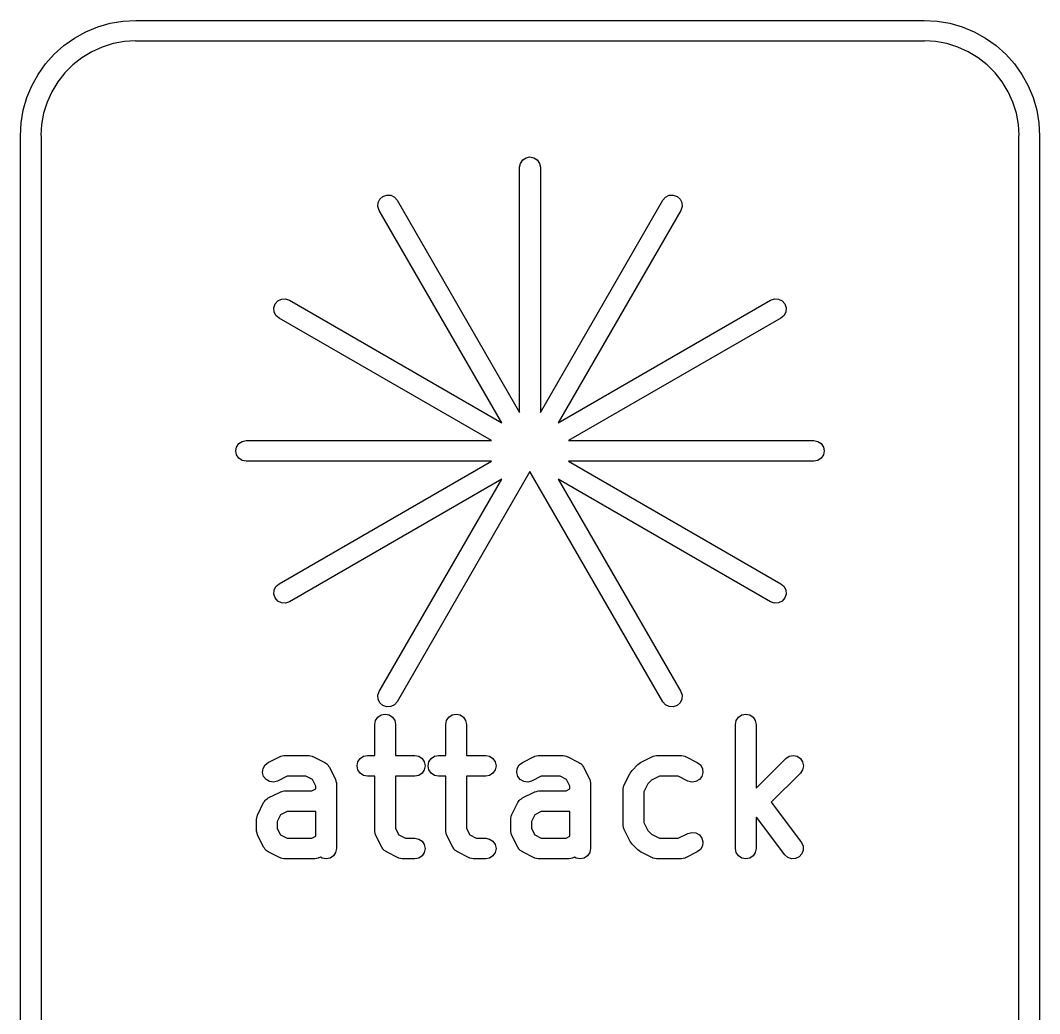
# Model space of a CAD drawing. Extents: x 78 to 213, y -137 to -49.
# Drawn here: x 106.43 to 131.06, y -87.26 to -63.25 of the extents above; entities that cross this region are included whole.
import ezdxf

# ---------------------------------------------------------------- set-up
doc = ezdxf.new("R2010")
doc.units = 0
doc.layers.add('BLACK', color=7, linetype='CONTINUOUS')

msp = doc.modelspace()

# ---------------------------------------------------------------- linework, layer by layer
at = {"layer": 'BLACK', "linetype": 'CONTINUOUS'}
for p, q in [((108.599, -63.32), (108.908, -63.2675)), ((108.908, -63.2675), (109.22, -63.25)), ((109.22, -63.25), (128.27, -63.25)), ((128.27, -63.25), (128.582, -63.2675)), ((128.582, -63.2675), (128.891, -63.32)), ((107.736, -63.6776), (108.009, -63.5263)), ((108.009, -63.5263), (108.299, -63.4066)), ((108.299, -63.4066), (108.599, -63.32)), ((128.891, -63.32), (129.191, -63.4066)), ((129.191, -63.4066), (129.481, -63.5263)), ((129.481, -63.5263), (129.754, -63.6776)), ((107.48, -63.8587), (107.736, -63.6776)), ((108.943, -63.7625), (108.671, -63.8125)), ((109.204, -63.7468), (108.943, -63.7625)), ((109.22, -63.75), (109.204, -63.7468)), ((128.27, -63.75), (109.22, -63.75)), ((128.286, -63.7468), (128.27, -63.75)), ((128.547, -63.7625), (128.286, -63.7468)), ((128.819, -63.8125), (128.547, -63.7625)), ((129.754, -63.6776), (130.01, -63.8587)), ((107.247, -64.0672), (107.48, -63.8587)), ((108.154, -64.0086), (107.917, -64.1519)), ((108.406, -63.8949), (108.154, -64.0086)), ((108.671, -63.8125), (108.406, -63.8949)), ((129.084, -63.8949), (128.819, -63.8125)), ((129.336, -64.0086), (129.084, -63.8949)), ((129.573, -64.1519), (129.336, -64.0086)), ((130.01, -63.8587), (130.243, -64.0672)), ((107.039, -64.3005), (107.247, -64.0672)), ((107.917, -64.1519), (107.699, -64.3228)), ((129.791, -64.3228), (129.573, -64.1519)), ((130.243, -64.0672), (130.451, -64.3005)), ((106.858, -64.5556), (107.039, -64.3005)), ((107.503, -64.5187), (107.332, -64.7368)), ((107.699, -64.3228), (107.503, -64.5187)), ((129.987, -64.5187), (129.791, -64.3228)), ((130.158, -64.7368), (129.987, -64.5187)), ((130.451, -64.3005), (130.632, -64.5556)), ((106.706, -64.8295), (106.858, -64.5556)), ((107.332, -64.7368), (107.189, -64.9738)), ((130.301, -64.9738), (130.158, -64.7368)), ((130.632, -64.5556), (130.784, -64.8295)), ((106.587, -65.1185), (106.706, -64.8295)), ((107.189, -64.9738), (107.075, -65.2265)), ((130.415, -65.2265), (130.301, -64.9738)), ((130.784, -64.8295), (130.903, -65.1185)), ((106.5, -65.4192), (106.587, -65.1185)), ((107.075, -65.2265), (106.992, -65.491)), ((130.498, -65.491), (130.415, -65.2265)), ((130.903, -65.1185), (130.99, -65.4192)), ((106.448, -65.7276), (106.5, -65.4192)), ((106.992, -65.491), (106.943, -65.7635)), ((130.547, -65.7635), (130.498, -65.491)), ((130.99, -65.4192), (131.042, -65.7276)), ((106.43, -66.04), (106.448, -65.7276)), ((131.042, -65.7276), (131.06, -66.04)), ((106.943, -65.7635), (106.927, -66.0239)), ((130.563, -66.0239), (130.547, -65.7635)), ((106.43, -127), (106.43, -66.04)), ((106.927, -66.0239), (106.93, -66.04)), ((106.93, -66.04), (106.93, -127)), ((130.56, -66.04), (130.563, -66.0239)), ((130.56, -127), (130.56, -66.04)), ((131.06, -66.04), (131.06, -127)), ((118.495, -66.802), (118.514, -66.7063)), ((118.514, -66.7063), (118.568, -66.6252)), ((118.568, -66.6252), (118.649, -66.571)), ((118.649, -66.571), (118.745, -66.552)), ((118.745, -66.552), (118.841, -66.571)), ((118.841, -66.571), (118.922, -66.6252)), ((118.922, -66.6252), (118.976, -66.7063)), ((118.976, -66.7063), (118.995, -66.802)), ((118.495, -72.727), (118.495, -66.802)), ((118.995, -66.802), (118.995, -72.727)), ((115.191, -67.5043), (115.283, -67.4729)), ((115.283, -67.4729), (115.381, -67.4793)), ((115.381, -67.4793), (115.468, -67.5225)), ((122.022, -67.5225), (122.109, -67.4793)), ((122.109, -67.4793), (122.207, -67.4729)), ((122.207, -67.4729), (122.299, -67.5043)), ((115.068, -67.7534), (115.075, -67.6561)), ((115.075, -67.6561), (115.118, -67.5686)), ((115.118, -67.5686), (115.191, -67.5043)), ((115.468, -67.5225), (115.533, -67.5958)), ((115.533, -67.5958), (118.495, -72.727)), ((118.995, -72.727), (121.957, -67.5958)), ((121.957, -67.5958), (122.022, -67.5225)), ((122.299, -67.5043), (122.372, -67.5686)), ((122.372, -67.5686), (122.415, -67.6561)), ((122.415, -67.6561), (122.422, -67.7534)), ((115.099, -67.8458), (115.068, -67.7534)), ((118.062, -72.977), (115.099, -67.8458)), ((122.391, -67.8458), (119.428, -72.977)), ((122.422, -67.7534), (122.391, -67.8458)), ((112.558, -70.1984), (112.589, -70.106)), ((112.589, -70.106), (112.654, -70.0327)), ((112.654, -70.0327), (112.741, -69.9895)), ((112.741, -69.9895), (112.838, -69.9831)), ((112.838, -69.9831), (112.931, -70.0145)), ((112.931, -70.0145), (118.062, -72.977)), ((119.428, -72.977), (124.559, -70.0145)), ((124.559, -70.0145), (124.652, -69.9831)), ((124.652, -69.9831), (124.749, -69.9895)), ((124.749, -69.9895), (124.836, -70.0327)), ((124.836, -70.0327), (124.901, -70.106)), ((124.901, -70.106), (124.932, -70.1984)), ((112.564, -70.2957), (112.558, -70.1984)), ((112.607, -70.3832), (112.564, -70.2957)), ((112.681, -70.4475), (112.607, -70.3832)), ((124.883, -70.3832), (124.809, -70.4475)), ((124.926, -70.2957), (124.883, -70.3832)), ((124.932, -70.1984), (124.926, -70.2957)), ((117.812, -73.41), (112.681, -70.4475)), ((124.809, -70.4475), (119.678, -73.41)), ((111.637, -73.66), (111.656, -73.5643)), ((111.656, -73.5643), (111.71, -73.4832)), ((111.71, -73.4832), (111.791, -73.429)), ((111.791, -73.429), (111.887, -73.41)), ((111.887, -73.41), (117.812, -73.41)), ((119.678, -73.41), (125.603, -73.41)), ((125.603, -73.41), (125.699, -73.429)), ((125.699, -73.429), (125.78, -73.4832)), ((125.78, -73.4832), (125.834, -73.5643)), ((125.834, -73.5643), (125.853, -73.66)), ((111.656, -73.7557), (111.637, -73.66)), ((111.71, -73.8368), (111.656, -73.7557)), ((111.791, -73.891), (111.71, -73.8368)), ((125.78, -73.8368), (125.699, -73.891)), ((125.834, -73.7557), (125.78, -73.8368)), ((125.853, -73.66), (125.834, -73.7557)), ((111.887, -73.91), (111.791, -73.891)), ((117.812, -73.91), (111.887, -73.91)), ((112.681, -76.8725), (117.812, -73.91)), ((125.603, -73.91), (119.678, -73.91)), ((119.678, -73.91), (124.809, -76.8725)), ((125.699, -73.891), (125.603, -73.91)), ((118.062, -74.343), (112.931, -77.3055)), ((115.099, -79.4742), (118.062, -74.343)), ((118.745, -74.16), (115.533, -79.7242)), ((121.957, -79.7242), (118.745, -74.16)), ((124.559, -77.3055), (119.428, -74.343)), ((119.428, -74.343), (122.391, -79.4742)), ((112.558, -77.1216), (112.564, -77.0243)), ((112.564, -77.0243), (112.607, -76.9368)), ((112.607, -76.9368), (112.681, -76.8725)), ((124.809, -76.8725), (124.883, -76.9368)), ((124.883, -76.9368), (124.926, -77.0243)), ((124.926, -77.0243), (124.932, -77.1216)), ((112.589, -77.214), (112.558, -77.1216)), ((112.654, -77.2873), (112.589, -77.214)), ((112.741, -77.3305), (112.654, -77.2873)), ((112.838, -77.3369), (112.741, -77.3305)), ((112.931, -77.3055), (112.838, -77.3369)), ((124.652, -77.3369), (124.559, -77.3055)), ((124.749, -77.3305), (124.652, -77.3369)), ((124.836, -77.2873), (124.749, -77.3305)), ((124.901, -77.214), (124.836, -77.2873)), ((124.932, -77.1216), (124.901, -77.214)), ((115.068, -79.5666), (115.099, -79.4742)), ((122.391, -79.4742), (122.422, -79.5666)), ((115.075, -79.6639), (115.068, -79.5666)), ((115.118, -79.7514), (115.075, -79.6639)), ((115.191, -79.8157), (115.118, -79.7514)), ((115.468, -79.7975), (115.381, -79.8407)), ((115.533, -79.7242), (115.468, -79.7975)), ((122.022, -79.7975), (121.957, -79.7242)), ((122.109, -79.8407), (122.022, -79.7975)), ((122.372, -79.7514), (122.299, -79.8157)), ((122.415, -79.6639), (122.372, -79.7514)), ((122.422, -79.5666), (122.415, -79.6639)), ((115.068, -80.0954), (115.149, -80.0412)), ((115.149, -80.0412), (115.245, -80.0221)), ((115.283, -79.8471), (115.191, -79.8157)), ((115.245, -80.0221), (115.341, -80.0412)), ((115.381, -79.8407), (115.283, -79.8471)), ((115.341, -80.0412), (115.422, -80.0954)), ((116.783, -80.0954), (116.864, -80.0412)), ((116.864, -80.0412), (116.959, -80.0221)), ((116.959, -80.0221), (117.055, -80.0412)), ((117.055, -80.0412), (117.136, -80.0954)), ((122.207, -79.8471), (122.109, -79.8407)), ((122.299, -79.8157), (122.207, -79.8471)), ((123.783, -80.0954), (123.864, -80.0412)), ((123.864, -80.0412), (123.959, -80.0221)), ((123.959, -80.0221), (124.055, -80.0412)), ((124.055, -80.0412), (124.136, -80.0954)), ((114.995, -80.2721), (115.014, -80.1765)), ((114.995, -81.0221), (114.995, -80.2721)), ((115.014, -80.1765), (115.068, -80.0954)), ((115.422, -80.0954), (115.476, -80.1765)), ((115.476, -80.1765), (115.495, -80.2721)), ((115.495, -80.2721), (115.495, -81.0221)), ((116.709, -80.2721), (116.728, -80.1765)), ((116.709, -81.0221), (116.709, -80.2721)), ((116.728, -80.1765), (116.783, -80.0954)), ((117.136, -80.0954), (117.19, -80.1765)), ((117.19, -80.1765), (117.209, -80.2721)), ((117.209, -80.2721), (117.209, -81.0221)), ((123.709, -80.2721), (123.728, -80.1765)), ((123.709, -83.2721), (123.709, -80.2721)), ((123.728, -80.1765), (123.783, -80.0954)), ((124.136, -80.0954), (124.19, -80.1765)), ((124.19, -80.1765), (124.209, -80.2721)), ((124.209, -80.2721), (124.209, -81.8114)), ((112.76, -81.0334), (112.799, -81.0228)), ((112.799, -81.0228), (112.808, -81.0239)), ((112.808, -81.0239), (112.816, -81.0221)), ((112.816, -81.0221), (113.388, -81.0221)), ((113.388, -81.0221), (113.397, -81.0239)), ((113.397, -81.0239), (113.406, -81.0228)), ((113.406, -81.0228), (113.444, -81.0334)), ((114.721, -81.0412), (114.816, -81.0221)), ((114.816, -81.0221), (114.995, -81.0221)), ((115.495, -81.0221), (115.959, -81.0221)), ((115.959, -81.0221), (116.055, -81.0412)), ((116.435, -81.0412), (116.531, -81.0221)), ((116.531, -81.0221), (116.709, -81.0221)), ((117.209, -81.0221), (117.674, -81.0221)), ((117.674, -81.0221), (117.769, -81.0412)), ((118.903, -81.0334), (118.942, -81.0228)), ((118.942, -81.0228), (118.95, -81.0239)), ((118.95, -81.0239), (118.959, -81.0221)), ((118.959, -81.0221), (119.531, -81.0221)), ((119.531, -81.0221), (119.54, -81.0239)), ((119.54, -81.0239), (119.548, -81.0228)), ((119.548, -81.0228), (119.587, -81.0334)), ((121.76, -81.0334), (121.799, -81.0228)), ((121.799, -81.0228), (121.808, -81.0239)), ((121.808, -81.0239), (121.816, -81.0221)), ((121.816, -81.0221), (122.388, -81.0221)), ((122.388, -81.0221), (122.397, -81.0239)), ((122.397, -81.0239), (122.406, -81.0228)), ((122.406, -81.0228), (122.444, -81.0334)), ((125.006, -81.0412), (125.102, -81.0221)), ((125.102, -81.0221), (125.198, -81.0412)), ((112.294, -81.3359), (112.342, -81.2512)), ((112.342, -81.2512), (112.419, -81.1914)), ((112.419, -81.1914), (112.705, -81.0485)), ((112.705, -81.0485), (112.713, -81.0462)), ((112.713, -81.0462), (112.721, -81.0412)), ((112.721, -81.0412), (112.76, -81.0334)), ((113.444, -81.0334), (113.484, -81.0412)), ((113.484, -81.0412), (113.491, -81.0462)), ((113.491, -81.0462), (113.5, -81.0485)), ((113.5, -81.0485), (113.785, -81.1914)), ((113.785, -81.1914), (113.81, -81.2106)), ((113.81, -81.2106), (113.837, -81.2261)), ((113.837, -81.2261), (113.848, -81.2402)), ((113.848, -81.2402), (113.862, -81.2512)), ((113.862, -81.2512), (113.878, -81.2784)), ((113.878, -81.2784), (113.897, -81.3032)), ((114.566, -81.2721), (114.585, -81.1765)), ((114.585, -81.3678), (114.566, -81.2721)), ((114.585, -81.1765), (114.64, -81.0954)), ((114.64, -81.0954), (114.721, -81.0412)), ((116.055, -81.0412), (116.136, -81.0954)), ((116.136, -81.0954), (116.19, -81.1765)), ((116.19, -81.1765), (116.209, -81.2721)), ((116.209, -81.2721), (116.19, -81.3678)), ((116.281, -81.2721), (116.3, -81.1765)), ((116.3, -81.3678), (116.281, -81.2721)), ((116.3, -81.1765), (116.354, -81.0954)), ((116.354, -81.0954), (116.435, -81.0412)), ((117.769, -81.0412), (117.85, -81.0954)), ((117.85, -81.0954), (117.905, -81.1765)), ((117.905, -81.1765), (117.924, -81.2721)), ((117.924, -81.2721), (117.905, -81.3678)), ((118.436, -81.3359), (118.485, -81.2512)), ((118.485, -81.2512), (118.562, -81.1914)), ((118.562, -81.1914), (118.847, -81.0485)), ((118.847, -81.0485), (118.856, -81.0462)), ((118.856, -81.0462), (118.864, -81.0412)), ((118.864, -81.0412), (118.903, -81.0334)), ((119.587, -81.0334), (119.626, -81.0412)), ((119.626, -81.0412), (119.634, -81.0462)), ((119.634, -81.0462), (119.643, -81.0485)), ((119.643, -81.0485), (119.928, -81.1914)), ((119.928, -81.1914), (119.953, -81.2106)), ((119.953, -81.2106), (119.98, -81.2261)), ((119.98, -81.2261), (119.991, -81.2402)), ((119.991, -81.2402), (120.005, -81.2512)), ((120.005, -81.2512), (120.021, -81.2784)), ((120.021, -81.2784), (120.04, -81.3032)), ((121.211, -81.3811), (121.354, -81.2382)), ((121.354, -81.2382), (121.387, -81.216)), ((121.387, -81.216), (121.419, -81.1914)), ((121.419, -81.1914), (121.705, -81.0485)), ((121.705, -81.0485), (121.713, -81.0462)), ((121.713, -81.0462), (121.721, -81.0412)), ((121.721, -81.0412), (121.76, -81.0334)), ((122.444, -81.0334), (122.484, -81.0412)), ((122.484, -81.0412), (122.491, -81.0462)), ((122.491, -81.0462), (122.5, -81.0485)), ((122.5, -81.0485), (122.785, -81.1914)), ((122.785, -81.1914), (122.862, -81.2512)), ((122.862, -81.2512), (122.911, -81.3359)), ((124.209, -81.8114), (124.925, -81.0954)), ((124.925, -81.0954), (125.006, -81.0412)), ((125.198, -81.0412), (125.279, -81.0954)), ((125.279, -81.0954), (125.333, -81.1765)), ((125.333, -81.1765), (125.352, -81.2721)), ((125.352, -81.2721), (125.333, -81.3678)), ((112.281, -81.4327), (112.294, -81.3359)), ((112.307, -81.5268), (112.281, -81.4327)), ((112.875, -81.5221), (112.643, -81.6386)), ((113.329, -81.5221), (112.875, -81.5221)), ((113.487, -81.6013), (113.329, -81.5221)), ((113.897, -81.3032), (114.04, -81.5889)), ((114.64, -81.4489), (114.585, -81.3678)), ((114.721, -81.5031), (114.64, -81.4489)), ((114.816, -81.5221), (114.721, -81.5031)), ((114.995, -81.5221), (114.816, -81.5221)), ((114.995, -82.8436), (114.995, -81.5221)), ((115.959, -81.5221), (115.495, -81.5221)), ((115.495, -81.5221), (115.495, -82.7846)), ((116.055, -81.5031), (115.959, -81.5221)), ((116.136, -81.4489), (116.055, -81.5031)), ((116.19, -81.3678), (116.136, -81.4489)), ((116.354, -81.4489), (116.3, -81.3678)), ((116.435, -81.5031), (116.354, -81.4489)), ((116.531, -81.5221), (116.435, -81.5031)), ((116.709, -81.5221), (116.531, -81.5221)), ((116.709, -82.8436), (116.709, -81.5221)), ((117.674, -81.5221), (117.209, -81.5221)), ((117.209, -81.5221), (117.209, -82.7846)), ((117.769, -81.5031), (117.674, -81.5221)), ((117.85, -81.4489), (117.769, -81.5031)), ((117.905, -81.3678), (117.85, -81.4489)), ((118.424, -81.4327), (118.436, -81.3359)), ((118.45, -81.5268), (118.424, -81.4327)), ((119.018, -81.5221), (118.785, -81.6386)), ((119.472, -81.5221), (119.018, -81.5221)), ((119.63, -81.6013), (119.472, -81.5221)), ((120.04, -81.3032), (120.183, -81.5889)), ((121.021, -81.7318), (121.164, -81.4461)), ((121.164, -81.4461), (121.189, -81.4144)), ((121.189, -81.4144), (121.211, -81.3811)), ((121.875, -81.5221), (121.679, -81.6205)), ((122.329, -81.5221), (121.875, -81.5221)), ((122.562, -81.6386), (122.329, -81.5221)), ((122.923, -81.4327), (122.897, -81.5268)), ((122.911, -81.3359), (122.923, -81.4327)), ((125.279, -81.4489), (124.575, -82.1527)), ((125.333, -81.3678), (125.279, -81.4489)), ((112.367, -81.6039), (112.307, -81.5268)), ((112.452, -81.6522), (112.367, -81.6039)), ((112.548, -81.6644), (112.452, -81.6522)), ((112.643, -81.6386), (112.548, -81.6644)), ((113.566, -81.7597), (113.487, -81.6013)), ((113.566, -81.8319), (113.566, -81.7597)), ((114.04, -81.5889), (114.042, -81.5976)), ((114.042, -81.5976), (114.047, -81.605)), ((114.047, -81.605), (114.055, -81.6443)), ((114.055, -81.6443), (114.066, -81.683)), ((114.066, -81.683), (114.065, -81.6919)), ((114.065, -81.6919), (114.066, -81.7007)), ((114.066, -81.7007), (114.066, -83.2721)), ((118.51, -81.6039), (118.45, -81.5268)), ((118.595, -81.6522), (118.51, -81.6039)), ((118.691, -81.6644), (118.595, -81.6522)), ((118.785, -81.6386), (118.691, -81.6644)), ((119.709, -81.7597), (119.63, -81.6013)), ((119.709, -81.8319), (119.709, -81.7597)), ((120.183, -81.5889), (120.185, -81.5976)), ((120.185, -81.5976), (120.19, -81.605)), ((120.19, -81.605), (120.198, -81.6443)), ((120.198, -81.6443), (120.209, -81.683)), ((120.209, -81.683), (120.208, -81.6919)), ((120.208, -81.6919), (120.209, -81.7007)), ((120.209, -81.7007), (120.209, -83.2721)), ((121.006, -81.7872), (121.014, -81.7479)), ((121.014, -81.7479), (121.019, -81.7404)), ((121.019, -81.7404), (121.021, -81.7318)), ((121.593, -81.7059), (121.495, -81.9026)), ((121.679, -81.6205), (121.593, -81.7059)), ((122.656, -81.6644), (122.562, -81.6386)), ((122.753, -81.6522), (122.656, -81.6644)), ((122.837, -81.6039), (122.753, -81.6522)), ((122.897, -81.5268), (122.837, -81.6039)), ((112.419, -82.0485), (112.705, -81.9057)), ((112.705, -81.9057), (112.713, -81.9033)), ((112.713, -81.9033), (112.721, -81.8983)), ((112.721, -81.8983), (112.76, -81.8905)), ((112.76, -81.8905), (112.799, -81.8799)), ((112.799, -81.8799), (112.808, -81.881)), ((112.808, -81.881), (112.816, -81.8793)), ((112.816, -81.8793), (113.472, -81.8793)), ((113.472, -81.8793), (113.566, -81.8319)), ((118.562, -82.0485), (118.847, -81.9057)), ((118.847, -81.9057), (118.856, -81.9033)), ((118.856, -81.9033), (118.864, -81.8983)), ((118.864, -81.8983), (118.903, -81.8905)), ((118.903, -81.8905), (118.942, -81.8799)), ((118.942, -81.8799), (118.95, -81.881)), ((118.95, -81.881), (118.959, -81.8793)), ((118.959, -81.8793), (119.615, -81.8793)), ((119.615, -81.8793), (119.709, -81.8319)), ((120.995, -81.8436), (120.997, -81.8348)), ((120.995, -82.7007), (120.995, -81.8436)), ((120.996, -81.8258), (121.006, -81.7872)), ((120.997, -81.8348), (120.996, -81.8258)), ((121.495, -81.9026), (121.495, -82.6417)), ((112.164, -82.4461), (112.307, -82.1603)), ((112.307, -82.1603), (112.326, -82.1356)), ((112.326, -82.1356), (112.342, -82.1083)), ((112.342, -82.1083), (112.356, -82.0974)), ((112.356, -82.0974), (112.367, -82.0833)), ((112.367, -82.0833), (112.394, -82.0678)), ((112.394, -82.0678), (112.419, -82.0485)), ((118.307, -82.4461), (118.45, -82.1603)), ((118.45, -82.1603), (118.469, -82.1356)), ((118.469, -82.1356), (118.485, -82.1083)), ((118.485, -82.1083), (118.499, -82.0974)), ((118.499, -82.0974), (118.51, -82.0833)), ((118.51, -82.0833), (118.537, -82.0678)), ((118.537, -82.0678), (118.562, -82.0485)), ((124.575, -82.1527), (125.302, -83.1221)), ((112.138, -82.5401), (112.149, -82.5015)), ((112.149, -82.5015), (112.157, -82.4622)), ((112.157, -82.4622), (112.162, -82.4547)), ((112.162, -82.4547), (112.164, -82.4461)), ((112.717, -82.4585), (112.638, -82.6169)), ((112.875, -82.3793), (112.717, -82.4585)), ((113.531, -82.3793), (112.875, -82.3793)), ((113.54, -82.3775), (113.531, -82.3793)), ((113.548, -82.3787), (113.54, -82.3775)), ((113.566, -82.3737), (113.548, -82.3787)), ((113.566, -82.9748), (113.566, -82.3737)), ((118.281, -82.5401), (118.292, -82.5015)), ((118.292, -82.5015), (118.3, -82.4622)), ((118.3, -82.4622), (118.305, -82.4547)), ((118.305, -82.4547), (118.307, -82.4461)), ((118.86, -82.4585), (118.781, -82.6169)), ((119.018, -82.3793), (118.86, -82.4585)), ((119.674, -82.3793), (119.018, -82.3793)), ((119.682, -82.3775), (119.674, -82.3793)), ((119.691, -82.3787), (119.682, -82.3775)), ((119.709, -82.3737), (119.691, -82.3787)), ((119.709, -82.9748), (119.709, -82.3737)), ((124.218, -82.5099), (124.209, -82.5186)), ((124.902, -83.4221), (124.218, -82.5099)), ((112.14, -82.549), (112.138, -82.5401)), ((112.138, -82.5579), (112.14, -82.549)), ((112.138, -82.8436), (112.138, -82.5579)), ((112.638, -82.6169), (112.638, -82.7846)), ((118.282, -82.549), (118.281, -82.5401)), ((118.281, -82.5579), (118.282, -82.549)), ((118.281, -82.8436), (118.281, -82.5579)), ((118.781, -82.6169), (118.781, -82.7846)), ((120.997, -82.7095), (120.995, -82.7007)), ((120.996, -82.7184), (120.997, -82.7095)), ((121.006, -82.7571), (120.996, -82.7184)), ((121.495, -82.6417), (121.593, -82.8383)), ((124.209, -82.5186), (124.209, -83.2721)), ((112.14, -82.8524), (112.138, -82.8436)), ((112.138, -82.8613), (112.14, -82.8524)), ((112.149, -82.8999), (112.138, -82.8613)), ((112.157, -82.9392), (112.149, -82.8999)), ((112.162, -82.9467), (112.157, -82.9392)), ((112.164, -82.9554), (112.162, -82.9467)), ((112.307, -83.2411), (112.164, -82.9554)), ((112.638, -82.7846), (112.717, -82.9429)), ((112.717, -82.9429), (112.875, -83.0221)), ((113.472, -83.0221), (113.566, -82.9748)), ((114.997, -82.8524), (114.995, -82.8436)), ((114.996, -82.8613), (114.997, -82.8524)), ((115.006, -82.8999), (114.996, -82.8613)), ((115.014, -82.9392), (115.006, -82.8999)), ((115.019, -82.9467), (115.014, -82.9392)), ((115.021, -82.9554), (115.019, -82.9467)), ((115.164, -83.2411), (115.021, -82.9554)), ((115.495, -82.7846), (115.574, -82.9429)), ((115.574, -82.9429), (115.733, -83.0221)), ((116.711, -82.8524), (116.709, -82.8436)), ((116.71, -82.8613), (116.711, -82.8524)), ((116.72, -82.8999), (116.71, -82.8613)), ((116.728, -82.9392), (116.72, -82.8999)), ((116.733, -82.9467), (116.728, -82.9392)), ((116.736, -82.9554), (116.733, -82.9467)), ((116.879, -83.2411), (116.736, -82.9554)), ((117.209, -82.7846), (117.288, -82.9429)), ((117.288, -82.9429), (117.447, -83.0221)), ((118.282, -82.8524), (118.281, -82.8436)), ((118.281, -82.8613), (118.282, -82.8524)), ((118.292, -82.8999), (118.281, -82.8613)), ((118.3, -82.9392), (118.292, -82.8999)), ((118.305, -82.9467), (118.3, -82.9392)), ((118.307, -82.9554), (118.305, -82.9467)), ((118.45, -83.2411), (118.307, -82.9554)), ((118.781, -82.7846), (118.86, -82.9429)), ((118.86, -82.9429), (119.018, -83.0221)), ((119.615, -83.0221), (119.709, -82.9748)), ((121.014, -82.7964), (121.006, -82.7571)), ((121.019, -82.8039), (121.014, -82.7964)), ((121.021, -82.8125), (121.019, -82.8039)), ((121.164, -83.0982), (121.021, -82.8125)), ((121.593, -82.8383), (121.679, -82.9238)), ((121.679, -82.9238), (121.875, -83.0221)), ((122.329, -83.0221), (122.562, -82.9057)), ((122.562, -82.9057), (122.656, -82.8799)), ((122.656, -82.8799), (122.753, -82.8921)), ((122.753, -82.8921), (122.837, -82.9404)), ((122.837, -82.9404), (122.897, -83.0175)), ((112.326, -83.2659), (112.307, -83.2411)), ((112.875, -83.0221), (113.472, -83.0221)), ((115.183, -83.2659), (115.164, -83.2411)), ((115.733, -83.0221), (115.959, -83.0221)), ((115.959, -83.0221), (116.055, -83.0412)), ((116.055, -83.0412), (116.136, -83.0954)), ((116.136, -83.0954), (116.19, -83.1765)), ((116.19, -83.1765), (116.209, -83.2721)), ((116.898, -83.2659), (116.879, -83.2411)), ((117.447, -83.0221), (117.674, -83.0221)), ((117.674, -83.0221), (117.769, -83.0412)), ((117.769, -83.0412), (117.85, -83.0954)), ((117.85, -83.0954), (117.905, -83.1765)), ((117.905, -83.1765), (117.924, -83.2721)), ((118.469, -83.2659), (118.45, -83.2411)), ((119.018, -83.0221), (119.615, -83.0221)), ((121.189, -83.1299), (121.164, -83.0982)), ((121.211, -83.1632), (121.189, -83.1299)), ((121.354, -83.3061), (121.211, -83.1632)), ((121.875, -83.0221), (122.329, -83.0221)), ((122.911, -83.2083), (122.862, -83.2931)), ((122.897, -83.0175), (122.923, -83.1116)), ((122.923, -83.1116), (122.911, -83.2083)), ((125.302, -83.1221), (125.344, -83.2101)), ((125.344, -83.2101), (125.35, -83.3075)), ((112.342, -83.2931), (112.326, -83.2659)), ((112.356, -83.304), (112.342, -83.2931)), ((112.367, -83.3181), (112.356, -83.304)), ((112.394, -83.3337), (112.367, -83.3181)), ((112.419, -83.3529), (112.394, -83.3337)), ((112.705, -83.4957), (112.419, -83.3529)), ((113.681, -83.4765), (113.643, -83.4957)), ((113.721, -83.5031), (113.681, -83.4765)), ((113.993, -83.4489), (113.912, -83.5031)), ((114.047, -83.3678), (113.993, -83.4489)), ((114.066, -83.2721), (114.047, -83.3678)), ((115.199, -83.2931), (115.183, -83.2659)), ((115.213, -83.304), (115.199, -83.2931)), ((115.224, -83.3181), (115.213, -83.304)), ((115.251, -83.3337), (115.224, -83.3181)), ((115.276, -83.3529), (115.251, -83.3337)), ((115.562, -83.4957), (115.276, -83.3529)), ((116.136, -83.4489), (116.055, -83.5031)), ((116.19, -83.3678), (116.136, -83.4489)), ((116.209, -83.2721), (116.19, -83.3678)), ((116.913, -83.2931), (116.898, -83.2659)), ((116.927, -83.304), (116.913, -83.2931)), ((116.938, -83.3181), (116.927, -83.304)), ((116.966, -83.3337), (116.938, -83.3181)), ((116.99, -83.3529), (116.966, -83.3337)), ((117.276, -83.4957), (116.99, -83.3529)), ((117.85, -83.4489), (117.769, -83.5031)), ((117.905, -83.3678), (117.85, -83.4489)), ((117.924, -83.2721), (117.905, -83.3678)), ((118.485, -83.2931), (118.469, -83.2659)), ((118.499, -83.304), (118.485, -83.2931)), ((118.51, -83.3181), (118.499, -83.304)), ((118.537, -83.3337), (118.51, -83.3181)), ((118.562, -83.3529), (118.537, -83.3337)), ((118.847, -83.4957), (118.562, -83.3529)), ((119.824, -83.4765), (119.785, -83.4957)), ((119.864, -83.5031), (119.824, -83.4765)), ((120.136, -83.4489), (120.055, -83.5031)), ((120.19, -83.3678), (120.136, -83.4489)), ((120.209, -83.2721), (120.19, -83.3678)), ((121.387, -83.3283), (121.354, -83.3061)), ((121.419, -83.3529), (121.387, -83.3283)), ((121.705, -83.4957), (121.419, -83.3529)), ((122.785, -83.3529), (122.5, -83.4957)), ((122.862, -83.2931), (122.785, -83.3529)), ((123.728, -83.3678), (123.709, -83.2721)), ((123.783, -83.4489), (123.728, -83.3678)), ((123.864, -83.5031), (123.783, -83.4489)), ((124.136, -83.4489), (124.055, -83.5031)), ((124.19, -83.3678), (124.136, -83.4489)), ((124.209, -83.2721), (124.19, -83.3678)), ((124.975, -83.4873), (124.902, -83.4221)), ((125.067, -83.5196), (124.975, -83.4873)), ((125.252, -83.4721), (125.164, -83.5143)), ((125.317, -83.3995), (125.252, -83.4721)), ((125.35, -83.3075), (125.317, -83.3995)), ((112.713, -83.4981), (112.705, -83.4957)), ((112.721, -83.5031), (112.713, -83.4981)), ((112.76, -83.5109), (112.721, -83.5031)), ((112.799, -83.5215), (112.76, -83.5109)), ((112.808, -83.5204), (112.799, -83.5215)), ((112.816, -83.5221), (112.808, -83.5204)), ((113.531, -83.5221), (112.816, -83.5221)), ((113.54, -83.5204), (113.531, -83.5221)), ((113.548, -83.5215), (113.54, -83.5204)), ((113.587, -83.5109), (113.548, -83.5215)), ((113.626, -83.5031), (113.587, -83.5109)), ((113.634, -83.4981), (113.626, -83.5031)), ((113.643, -83.4957), (113.634, -83.4981)), ((113.816, -83.5221), (113.721, -83.5031)), ((113.912, -83.5031), (113.816, -83.5221)), ((115.57, -83.4981), (115.562, -83.4957)), ((115.578, -83.5031), (115.57, -83.4981)), ((115.617, -83.5109), (115.578, -83.5031)), ((115.656, -83.5215), (115.617, -83.5109)), ((115.665, -83.5204), (115.656, -83.5215)), ((115.674, -83.5221), (115.665, -83.5204)), ((115.959, -83.5221), (115.674, -83.5221)), ((116.055, -83.5031), (115.959, -83.5221)), ((117.285, -83.4981), (117.276, -83.4957)), ((117.292, -83.5031), (117.285, -83.4981)), ((117.331, -83.5109), (117.292, -83.5031)), ((117.37, -83.5215), (117.331, -83.5109)), ((117.379, -83.5204), (117.37, -83.5215)), ((117.388, -83.5221), (117.379, -83.5204)), ((117.674, -83.5221), (117.388, -83.5221)), ((117.769, -83.5031), (117.674, -83.5221)), ((118.856, -83.4981), (118.847, -83.4957)), ((118.864, -83.5031), (118.856, -83.4981)), ((118.903, -83.5109), (118.864, -83.5031)), ((118.942, -83.5215), (118.903, -83.5109)), ((118.95, -83.5204), (118.942, -83.5215)), ((118.959, -83.5221), (118.95, -83.5204)), ((119.674, -83.5221), (118.959, -83.5221)), ((119.682, -83.5204), (119.674, -83.5221)), ((119.691, -83.5215), (119.682, -83.5204)), ((119.73, -83.5109), (119.691, -83.5215)), ((119.769, -83.5031), (119.73, -83.5109)), ((119.777, -83.4981), (119.769, -83.5031)), ((119.785, -83.4957), (119.777, -83.4981)), ((119.959, -83.5221), (119.864, -83.5031)), ((120.055, -83.5031), (119.959, -83.5221)), ((121.713, -83.4981), (121.705, -83.4957)), ((121.721, -83.5031), (121.713, -83.4981)), ((121.76, -83.5109), (121.721, -83.5031)), ((121.799, -83.5215), (121.76, -83.5109)), ((121.808, -83.5204), (121.799, -83.5215)), ((121.816, -83.5221), (121.808, -83.5204)), ((122.388, -83.5221), (121.816, -83.5221)), ((122.397, -83.5204), (122.388, -83.5221)), ((122.406, -83.5215), (122.397, -83.5204)), ((122.444, -83.5109), (122.406, -83.5215)), ((122.484, -83.5031), (122.444, -83.5109)), ((122.491, -83.4981), (122.484, -83.5031)), ((122.5, -83.4957), (122.491, -83.4981)), ((123.959, -83.5221), (123.864, -83.5031)), ((124.055, -83.5031), (123.959, -83.5221)), ((125.164, -83.5143), (125.067, -83.5196))]:
    msp.add_line(p, q, dxfattribs=at)

doc.saveas('drawing.dxf')
